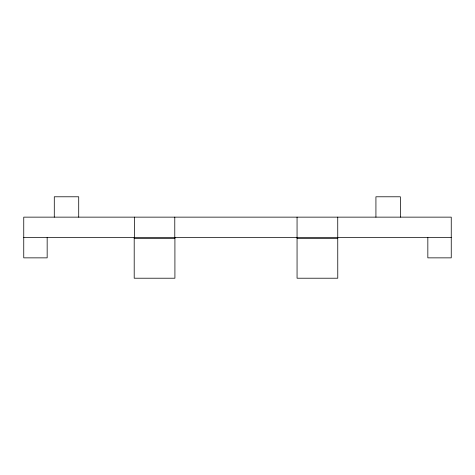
<?xml version="1.0" encoding="UTF-8"?>
<svg xmlns="http://www.w3.org/2000/svg" width="475" height="475" viewBox="0 0 475 475"><rect width="100%" height="100%" fill="white"/><g stroke="black" fill="none" stroke-linecap="round" stroke-linejoin="round"><path stroke-width="0.71" d="M23.75 237.5L451.25 237.5M134.199 238.509L174.913 238.509M297.059 238.509L337.772 238.509M427.838 237.5L427.838 257.86L451.25 257.86L451.25 217.14L23.75 217.14L23.75 257.86L47.162 257.86L47.162 237.5M400.36 217.14L400.36 196.787L375.927 196.787L375.927 217.14M337.737 217.14L337.772 278.213L297.059 278.213L297.059 217.14M174.913 237.5L174.913 278.213L134.199 278.213L134.199 237.5M174.782 217.14L174.782 237.5M134.366 217.14L134.366 237.5M78.713 217.14L78.713 196.787L54.287 196.787L54.287 217.14"/></g></svg>
